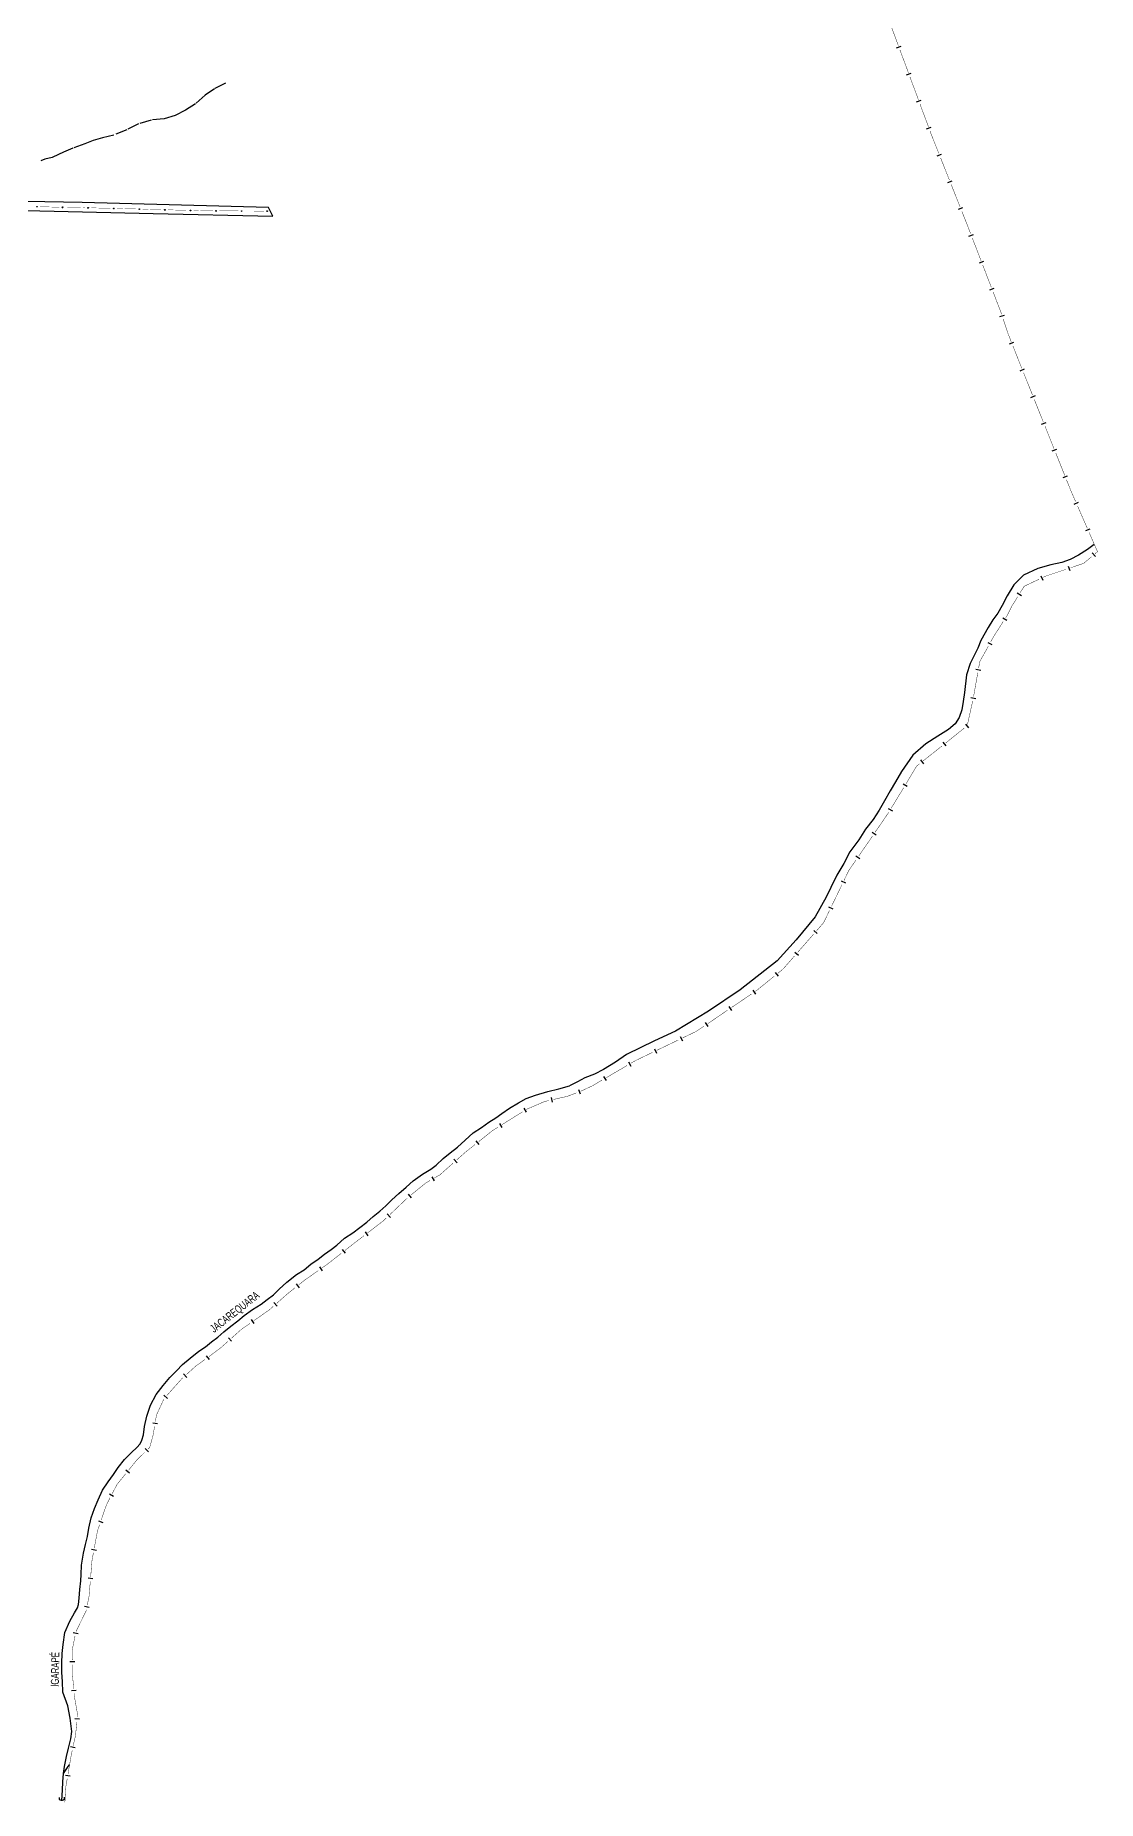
# Model space of a CAD drawing. Extents: x 210853 to 212686, y 4878863 to 4882037.
# Drawn here: x 212021 to 212686, y 4879764 to 4880868 of the extents above; entities that cross this region are included whole.
import ezdxf

# ---------------------------------------------------------------- set-up
doc = ezdxf.new("R2010")
doc.units = 0
doc.header["$LTSCALE"] = 1.5
doc.header["$MEASUREMENT"] = 0
doc.linetypes.add('TRACO_13', pattern=[8, 5, -1, 1, -1])
for name, color, linetype in [('HD-CURSO-INTER', 170, 'CONTINUOUS'), ('HD-CURSO-PERENE', 170, 'CONTINUOUS'), ('HD-TXT-PERENE', 170, 'CONTINUOUS'), ('LM-LIM-SETORES-BAIRROS', 250, 'CONTINUOUS'), ('SV-EIXO-RUA-PAV', 20, 'CONTINUOUS'), ('SV-PONTE-BUEIRO', 251, 'CONTINUOUS'), ('SV-RUA-PAVIM', 7, 'CONTINUOUS')]:
    doc.layers.add(name, color=color, linetype=linetype)
doc.styles.add('ARIAL', font='ARIAL.SHX')

# ---------------------------------------------------------------- blocks, each defined once
blk = doc.blocks.new('COD119', base_point=(212037.953363, 4879764.423174))
at = {"layer": 'SV-PONTE-BUEIRO'}
blk.add_lwpolyline([(212036.443363, 4879762.423174), (212036.443363, 4879763.256507), (212036.443363, 4879763.381507), (212036.569196, 4879763.714841), (212036.820863, 4879764.089841), (212037.198363, 4879764.298174), (212037.701696, 4879764.423174), (212038.205029, 4879764.423174), (212038.708363, 4879764.298174), (212039.085863, 4879764.089841), (212039.337529, 4879763.714841), (212039.463363, 4879763.381507), (212039.463363, 4879763.256507), (212039.463363, 4879762.423174)], dxfattribs=at)

msp = doc.modelspace()

# ---------------------------------------------------------------- linework, layer by layer
at = {"layer": 'HD-CURSO-INTER', "linetype": 'TRACO_13'}
msp.add_polyline3d([(212140.25, 4880837.78, 10.81), (212133.32, 4880834.27, 10.81), (212127.63, 4880830.28, 10.81), (212121.45, 4880824.77, 10.81), (212115.18, 4880820.76, 10.81), (212108.88, 4880817.48, 10.81), (212102.03, 4880815.52, 10.81), (212093.82, 4880814.65, 10.81), (212085.9, 4880812.28, 10.81), (212078.59, 4880808.65, 10.79), (212070.53, 4880805.33, 10.61), (212063.42, 4880803.58, 10.61), (212057.52, 4880801.86, 10.61), (212052.43, 4880799.91, 10.61), (212044.78, 4880797.14, 10.09), (212038.95, 4880794.62, 9.89), (212035.82, 4880793.15, 9.86), (212032, 4880791.27, 9.8), (212027.26, 4880790.18, 9.52), (212024.83, 4880789.16, 9.52)], dxfattribs=at)
at = {"layer": 'HD-CURSO-PERENE', "linetype": 'Continuous'}
for points in [[(212683.420536, 4880549.484857, 2.867298), (212679.230888, 4880546.379479, 2.867298), (212673.474806, 4880542.710295, 2.867298), (212668.273013, 4880539.962068, 2.867298), (212663.085545, 4880538.115204, 2.867298), (212656.273264, 4880536.603853, 2.867298), (212648.190312, 4880534.500795, 2.867298), (212639.178252, 4880530.138997, 2.867298), (212633.039411, 4880524.094889, 2.867298), (212628.947968, 4880517.413992, 2.867298), (212625.822873, 4880511.362732, 2.867298), (212623.073449, 4880506.481245, 2.867298), (212620.030113, 4880502.280478, 2.867298), (212617.010025, 4880497.458232, 2.867298), (212612.4946, 4880489.503937, 2.867298), (212610.569975, 4880484.511184, 2.867298), (212605.875533, 4880475.117905, 2.867298), (212603.566994, 4880467.982743, 2.867298), (212602.281057, 4880456.937671, 2.867298), (212601.491403, 4880451.240368, 2.867298), (212600.520661, 4880446.006326, 2.867298), (212598.897255, 4880441.380247, 2.867298), (212596.50207, 4880437.364627, 2.867298), (212592.162627, 4880433.690635, 2.867298), (212585.597409, 4880429.612258, 2.867298), (212578.111153, 4880424.875791, 2.867298), (212570.04099, 4880417.652007, 2.867298), (212562.887721, 4880407.58963, 2.867298), (212559.071029, 4880401.059418, 2.867298), (212555.74921, 4880395.492425, 2.867298), (212552.16187, 4880389.257576, 2.867298), (212548.907703, 4880383.29737, 2.867298), (212545.135598, 4880377.626175, 2.867298), (212540.431354, 4880371.392053, 2.867298), (212536.102927, 4880364.84431, 2.867298), (212530.497786, 4880357.242334, 2.867298), (212526.86102, 4880349.939006, 2.867298), (212522.548513, 4880342.821096, 2.867298), (212518.67352, 4880335.032348, 2.867298), (212515.884472, 4880328.937914, 2.867298), (212509.00359, 4880316.709489, 2.867298), (212497.067433, 4880302.303783, 2.884761), (212485.142412, 4880289.145139, 2.884761), (212462.013225, 4880271.06232, 2.884761), (212442.295551, 4880257.774323, 2.884761), (212421.544578, 4880245.189128, 2.884761), (212408.451894, 4880239.291823, 3.565792), (212391.010969, 4880230.659359, 3.944142), (212384.115194, 4880225.792816, 3.944142), (212376.659077, 4880221.192133, 4.246823), (212370.980535, 4880218.442227, 4.246823), (212364.98458, 4880215.993897, 4.246823), (212360.376407, 4880213.501667, 4.246823), (212355.228707, 4880211.029774, 4.246823)], [(212038.952858, 4879781.302089, 5.296002), (212039.690148, 4879785.725832, 5.286177), (212040.918966, 4879791.869919, 5.197751), (212042.024901, 4879797.153833, 5.099499), (212043.499482, 4879802.929275, 5.099499), (212044.113891, 4879807.475899, 5.050373), (212043.216565, 4879815.967352, 5.050373), (212041.710297, 4879823.679446, 4.952122), (212038.512968, 4879832.145642, 4.942297), (212038.35492, 4879838.794037, 4.794919), (212038.001114, 4879844.408815, 4.785094), (212037.995521, 4879850.27461, 4.785094), (212038.230818, 4879856.355745, 4.775269), (212038.722357, 4879862.001859, 4.775269), (212039.818249, 4879869.477301, 4.716318), (212042.95138, 4879876.589983, 4.618066), (212045.947746, 4879881.703937, 4.588591), (212047.770868, 4879884.776632, 4.568941), (212048.432963, 4879886.998433, 4.519815), (212048.77609, 4879890.894375, 4.519815), (212049.122776, 4879896.400294, 4.519815), (212049.757493, 4879901.710955, 4.500165), (212050.061443, 4879905.665518, 4.500165), (212050.355926, 4879911.429226, 4.421563), (212051.54156, 4879919.061218, 4.411738), (212052.811548, 4879924.475198, 4.401913), (212053.928799, 4879929.411775, 4.401913), (212054.825715, 4879934.541787, 4.401913), (212056.299999, 4879940.992215, 4.401913), (212058.343762, 4879946.861969, 4.401913), (212060.678959, 4879952.327521, 4.401913), (212063.407933, 4879958.320685, 4.401913), (212066.958013, 4879963.56243, 4.401913), (212070.326677, 4879968.207389, 4.401913), (212073.274505, 4879972.626656, 4.401913), (212077.145024, 4879977.544236, 4.401913), (212081.437855, 4879981.832515, 4.401913), (212084.836608, 4879985.143773, 4.401913), (212086.881452, 4879987.441172, 4.401913), (212088.008377, 4879989.63729, 4.401913), (212088.991776, 4879992.913477, 4.401913), (212089.685694, 4879998.13635, 4.401913), (212091.119165, 4880004.645054, 4.401913), (212093.375999, 4880011.409624, 4.401913), (212096.929581, 4880018.200285, 4.401913), (212101.344322, 4880023.798502, 4.401913), (212105.444783, 4880028.702233, 4.392088), (212109.697966, 4880032.877755, 4.392088), (212113.489275, 4880036.955762, 4.392088), (212118.165706, 4880040.972358, 4.392088), (212123.62305, 4880045.33617, 4.382263), (212127.795997, 4880047.90364, 4.382263), (212131.492272, 4880051.101924, 4.382263), (212135.571778, 4880054.043369, 4.382263), (212139.256688, 4880057.304895, 4.382263), (212143.547986, 4880060.92855, 4.382263), (212147.900693, 4880064.238542, 4.382263), (212151.913631, 4880067.630006, 4.382263), (212157.106729, 4880071.274943, 4.382263), (212162.565131, 4880074.574811, 4.382263), (212166.348641, 4880077.610257, 4.382263), (212170.203869, 4880080.384574, 4.382263), (212173.760051, 4880084.097184, 4.382263), (212178.554724, 4880088.404441, 4.382263), (212184.587128, 4880093.163714, 4.382263), (212189.468279, 4880096.173673, 4.382263), (212193.703359, 4880099.694656, 4.382263), (212198.136791, 4880102.820207, 4.382263), (212202.221488, 4880105.924129, 4.382263), (212206.337817, 4880108.788705, 4.382263), (212209.820203, 4880111.477877, 4.382263), (212214.748172, 4880115.858307, 4.382263), (212219.866109, 4880119.27622, 4.382263), (212224.180748, 4880122.605071, 4.382263), (212228.52638, 4880125.844255, 4.382263), (212232.53443, 4880129.405263, 4.382263), (212236.782825, 4880132.789342, 4.382263), (212240.550491, 4880136.061742, 4.382263), (212244.243777, 4880139.751269, 4.382263), (212248.664515, 4880143.758005, 4.382263), (212253.281657, 4880147.747928, 4.382263), (212257.660219, 4880151.659491, 4.382263), (212263.363805, 4880155.938286, 4.382263), (212268.662647, 4880158.988612, 4.382263), (212271.944763, 4880161.574421, 4.382263), (212276.40256, 4880165.609218, 4.382263), (212280.633373, 4880169.266582, 4.382263), (212285.288075, 4880172.851588, 4.382263), (212290.111968, 4880177.19829, 4.382263), (212295.04444, 4880181.642429, 4.382263), (212300.246996, 4880185.113087, 4.382263), (212304.91768, 4880188.417527, 4.382263), (212309.250232, 4880191.043844, 4.382263), (212313.082889, 4880193.747516, 4.382263), (212317.837979, 4880197.212619, 4.382263), (212323.442342, 4880200.474643, 4.382263), (212328.295417, 4880203.143145, 4.382263), (212333.986587, 4880205.187067, 4.382263), (212341.69868, 4880207.476594, 4.382263), (212348.687765, 4880209.163615, 4.382263), (212355.228707, 4880211.029774, 4.382263)], [(212037.953363, 4879764.423174, 5.374603), (212038.35696, 4879770.929028, 5.374603), (212038.511995, 4879776.055617, 5.296002), (212039.016821, 4879781.222486, 5.286177), (212041.861205, 4879785.66191, 5.197751), (212042.814127, 4879786.789165, 5.109324)]]:
    msp.add_polyline3d(points, dxfattribs=at)
at = {"layer": 'LM-LIM-SETORES-BAIRROS', "const_width": 0.25}
for points in [[(212555.64561, 4880875.281762), (212559.852311, 4880864.043271)], [(212559.852311, 4880864.043271), (212560.142992, 4880863.266696)], [(212560.142992, 4880863.266696), (212560.89743, 4880861.231207)], [(212561.940046, 4880858.41821), (212567.153123, 4880844.353224)], [(212568.195739, 4880841.540227), (212573.408816, 4880827.475241)], [(212574.451431, 4880824.662244), (212579.664509, 4880810.597258)], [(212580.707124, 4880807.784261), (212581.402201, 4880805.908929)], [(212581.402201, 4880805.908929), (212581.461296, 4880805.749491)], [(212581.461296, 4880805.749491), (212586.203504, 4880793.828107)], [(212587.312363, 4880791.040558), (212592.85666, 4880777.102811)], [(212593.965519, 4880774.315262), (212599.509816, 4880760.377516)], [(212600.618676, 4880757.589966), (212603.945254, 4880749.227319)], [(212603.945254, 4880749.227319), (212604.257106, 4880748.443358)], [(212604.257106, 4880748.443358), (212606.111891, 4880743.632214)], [(212607.19103, 4880740.833026), (212612.586727, 4880726.837081)], [(212613.665866, 4880724.037892), (212619.061563, 4880710.041948)], [(212620.140702, 4880707.242759), (212624.816973, 4880695.112941)], [(212624.816973, 4880695.112941), (212625.047728, 4880694.514382)], [(212625.047728, 4880694.514382), (212625.474125, 4880693.224533)], [(212626.415743, 4880690.376138), (212629.240598, 4880681.830952)], [(212629.240598, 4880681.830952), (212629.269174, 4880681.744508)], [(212629.269174, 4880681.744508), (212631.442869, 4880676.249892)], [(212632.546462, 4880673.460254), (212636.59297, 4880663.23158)], [(212636.59297, 4880663.23158), (212636.867778, 4880662.536927)], [(212636.867778, 4880662.536927), (212638.078663, 4880659.517733)], [(212639.195385, 4880656.733324), (212644.778994, 4880642.81128)], [(212645.895715, 4880640.026871), (212651.479324, 4880626.104826)], [(212652.596046, 4880623.320418), (212658.179654, 4880609.398373)], [(212659.296376, 4880606.613965), (212664.879985, 4880592.69192)], [(212665.996707, 4880589.907512), (212668.602391, 4880583.410558)], [(212668.602391, 4880583.410558), (212668.739697, 4880583.068202)], [(212668.739697, 4880583.068202), (212671.796325, 4880576.075973)], [(212672.997965, 4880573.327144), (212679.006169, 4880559.583)], [(212680.20781, 4880556.834172), (212685.014373, 4880545.838856)], [(212681.576729, 4880541.697807), (212676.996411, 4880537.822153)], [(212685.407604, 4880544.939316), (212683.866888, 4880543.635633)], [(212685.014373, 4880545.838856), (212685.407604, 4880544.939316)], [(212653.0463, 4880529.665805), (212651.537957, 4880528.953531)], [(212653.361204, 4880529.770772), (212653.0463, 4880529.665805)], [(212665.694086, 4880533.881733), (212653.361204, 4880529.770772)], [(212676.659103, 4880537.536739), (212668.540136, 4880534.830417)], [(212676.996411, 4880537.822153), (212676.659103, 4880537.536739)], [(212639.553269, 4880523.294096), (212637.054801, 4880519.258686)], [(212639.782724, 4880523.402449), (212639.553269, 4880523.294096)], [(212648.825211, 4880527.672512), (212639.782724, 4880523.402449)], [(212631.847237, 4880510.847672), (212629.103025, 4880505.391536)], [(212632.317119, 4880511.606604), (212631.847237, 4880510.847672)], [(212635.475574, 4880516.707992), (212632.317119, 4880511.606604)], [(212626.419866, 4880501.173055), (212620.497584, 4880491.903397)], [(212629.05869, 4880505.303388), (212628.035034, 4880503.701144)], [(212629.103025, 4880505.391536), (212629.05869, 4880505.303388)], [(212617.122685, 4880485.770967), (212615.679004, 4880483.141179)], [(212620.438143, 4880491.810358), (212618.566365, 4880488.400755)], [(212620.497584, 4880491.903397), (212620.438143, 4880491.810358)], [(212611.817595, 4880476.255892), (212611.100345, 4880472.21321)], [(212612.255653, 4880477.035424), (212611.817595, 4880476.255892)], [(212615.35015, 4880482.542144), (212612.255653, 4880477.035424)], [(212615.679004, 4880483.141179), (212615.35015, 4880482.542144)], [(212610.576272, 4880469.25934), (212607.955903, 4880454.489991)], [(212607.368263, 4880451.548817), (212604.114306, 4880436.906011)], [(212602.211652, 4880434.755136), (212590.526476, 4880425.349994)], [(212588.186735, 4880423.472359), (212576.420501, 4880414.168825)], [(212572.462923, 4880411.039577), (212565.756282, 4880399.955971)], [(212572.498423, 4880411.067647), (212572.462923, 4880411.039577)], [(212574.067254, 4880412.308118), (212572.498423, 4880411.067647)], [(212564.203189, 4880397.38928), (212556.437723, 4880384.555826)], [(212554.659618, 4880381.617274), (212546.407921, 4880369.614806)], [(212554.88463, 4880381.989135), (212554.659618, 4880381.617274)], [(212544.708335, 4880367.14268), (212536.210402, 4880354.782051)], [(212534.510816, 4880352.309925), (212529.978585, 4880345.71759)], [(212529.922396, 4880345.635859), (212526.922272, 4880339.421317)], [(212529.978585, 4880345.71759), (212529.922396, 4880345.635859)], [(212525.618024, 4880336.719662), (212519.096788, 4880323.211387)], [(212517.792541, 4880320.509732), (212514.314549, 4880313.305319)], [(212514.180527, 4880313.027702), (212509.773076, 4880307.99247)], [(212514.314549, 4880313.305319), (212514.180527, 4880313.027702)], [(212507.79715, 4880305.7351), (212497.917521, 4880294.448253)], [(212495.941595, 4880292.190883), (212489.355176, 4880284.666318)], [(212483.236652, 4880279.528437), (212473.141346, 4880271.337905)], [(212488.830295, 4880284.066675), (212485.566338, 4880281.418559)], [(212489.355176, 4880284.666318), (212488.830295, 4880284.066675)], [(212469.050626, 4880268.467673), (212456.636005, 4880260.048813)], [(212472.419396, 4880270.752173), (212471.53355, 4880270.151445)], [(212473.141346, 4880271.337905), (212472.419396, 4880270.752173)], [(212454.153081, 4880258.365042), (212441.73846, 4880249.946182)], [(212434.721569, 4880245.187743), (212426.138741, 4880241.06462)], [(212435.117329, 4880245.456124), (212434.721569, 4880245.187743)], [(212439.255536, 4880248.26241), (212435.117329, 4880245.456124)], [(212407.209654, 4880231.971234), (212397.294417, 4880227.208033)], [(212423.434586, 4880239.765565), (212409.913809, 4880233.270289)], [(212391.219429, 4880223.735559), (212378.274948, 4880216.156614)], [(212396.491315, 4880226.822229), (212393.808325, 4880225.251348)], [(212397.294417, 4880227.208033), (212396.491315, 4880226.822229)], [(212363.309339, 4880208.128428), (212362.929735, 4880207.950337)], [(212369.619148, 4880211.088676), (212363.309339, 4880208.128428)], [(212369.645294, 4880211.103984), (212369.619148, 4880211.088676)], [(212375.686051, 4880214.640825), (212369.645294, 4880211.103984)], [(212339.894481, 4880201.331011), (212329.280481, 4880196.764522)], [(212340.328842, 4880201.429356), (212339.894481, 4880201.331011)], [(212342.279468, 4880201.871008), (212340.328842, 4880201.429356)], [(212353.927452, 4880204.508287), (212345.205408, 4880202.533485)], [(212353.980868, 4880204.528711), (212353.927452, 4880204.508287)], [(212359.585179, 4880206.671536), (212353.980868, 4880204.528711)], [(212362.929735, 4880207.950337), (212362.387335, 4880207.742949)], [(212325.829218, 4880194.757696), (212313.109244, 4880186.807712)], [(212328.50924, 4880196.43271), (212328.373213, 4880196.347693)], [(212329.280481, 4880196.764522), (212328.50924, 4880196.43271)], [(212307.327397, 4880183.194058), (212298.582586, 4880176.225536)], [(212308.021254, 4880183.627718), (212307.327397, 4880183.194058)], [(212310.565249, 4880185.217715), (212308.021254, 4880183.627718)], [(212290.381923, 4880169.690633), (212284.755711, 4880164.710052)], [(212290.761991, 4880169.993499), (212290.381923, 4880169.690633)], [(212296.236408, 4880174.355925), (212290.761991, 4880169.993499)], [(212274.230768, 4880155.392889), (212270.813204, 4880153.425201)], [(212274.27304, 4880155.43031), (212274.230768, 4880155.392889)], [(212282.509424, 4880162.721536), (212274.27304, 4880155.43031)], [(212265.493258, 4880150.362202), (212256.274133, 4880142.8991)], [(212265.613469, 4880150.431414), (212265.493258, 4880150.362202)], [(212268.213336, 4880151.928307), (212265.613469, 4880150.431414)], [(212253.971072, 4880140.978801), (212243.089116, 4880130.654894)], [(212238.883568, 4880126.665015), (212229.206004, 4880119.231524)], [(212239.461798, 4880127.213592), (212238.883568, 4880126.665015)], [(212240.912725, 4880128.590113), (212239.461798, 4880127.213592)], [(212220.614229, 4880112.632044), (212214.972814, 4880108.212936)], [(212221.275494, 4880113.139972), (212220.614229, 4880112.632044)], [(212226.826851, 4880117.404059), (212221.275494, 4880113.139972)], [(212204.727846, 4880100.187712), (212200.656372, 4880097.3096)], [(212204.738849, 4880100.19633), (212204.727846, 4880100.187712)], [(212212.61113, 4880106.36295), (212204.738849, 4880100.19633)], [(212189.37101, 4880089.332017), (212186.099059, 4880086.731235)], [(212190.040864, 4880089.805534), (212189.37101, 4880089.332017)], [(212198.206639, 4880095.577893), (212190.040864, 4880089.805534)], [(212179.044862, 4880081.124053), (212172.309312, 4880075.171706)], [(212179.05365, 4880081.131038), (212179.044862, 4880081.124053)], [(212183.750589, 4880084.864503), (212179.05365, 4880081.131038)], [(212167.659622, 4880071.062678), (212157.993481, 4880064.303647)], [(212167.813337, 4880071.198519), (212167.659622, 4880071.062678)], [(212170.061325, 4880073.185113), (212167.813337, 4880071.198519)], [(212150.052215, 4880058.750732), (212143.855908, 4880053.213606)], [(212150.617789, 4880059.146208), (212150.052215, 4880058.750732)], [(212155.534917, 4880062.584501), (212150.617789, 4880059.146208)], [(212137.607882, 4880047.630264), (212129.939244, 4880041.82069)], [(212137.890659, 4880047.882958), (212137.607882, 4880047.630264)], [(212141.618939, 4880051.214613), (212137.890659, 4880047.882958)], [(212121.7215, 4880035.980251), (212115.863013, 4880030.654353)], [(212121.788957, 4880036.02772), (212121.7215, 4880035.980251)], [(212127.513602, 4880040.056174), (212121.788957, 4880036.02772)], [(212112.98399, 4880028.03706), (212103.582651, 4880017.516513)], [(212113.643193, 4880028.636335), (212112.98399, 4880028.03706)], [(212101.687515, 4880015.211376), (212097.496933, 4880006.131783)], [(212097.097608, 4880005.266579), (212096.43227, 4880001.274554)], [(212097.496933, 4880006.131783), (212097.097608, 4880005.266579)], [(212094.979424, 4879992.557473), (212093.043664, 4879985.66133)], [(212095.117079, 4879993.383403), (212094.979424, 4879992.557473)], [(212095.939073, 4879998.315372), (212095.117079, 4879993.383403)], [(212084.918048, 4879977.333024), (212079.706821, 4879970.902148)], [(212085.437689, 4879977.835343), (212084.918048, 4879977.333024)], [(212089.751619, 4879982.005476), (212085.437689, 4879977.835343)], [(212092.861239, 4879985.011442), (212091.908585, 4879984.090542)], [(212093.043664, 4879985.66133), (212092.861239, 4879985.011442)], [(212077.818071, 4879968.571349), (212072.781403, 4879962.355887)], [(212072.473716, 4879961.976187), (212069.465929, 4879956.201238)], [(212072.781403, 4879962.355887), (212072.473716, 4879961.976187)], [(212065.85439, 4879949.267082), (212062.540113, 4879939.639897)], [(212066.232388, 4879949.992839), (212065.85439, 4879949.267082)], [(212068.080126, 4879953.540495), (212066.232388, 4879949.992839)], [(212060.294156, 4879933.115927), (212058.253246, 4879922.204909)], [(212060.587035, 4879933.966671), (212060.294156, 4879933.115927)], [(212061.563574, 4879936.803284), (212060.587035, 4879933.966671)], [(212056.852107, 4879914.714201), (212056.000218, 4879904.369843)], [(212056.966215, 4879915.324244), (212056.852107, 4879914.714201)], [(212057.701662, 4879919.256053), (212056.966215, 4879915.324244)], [(212055.753993, 4879901.379964), (212055.015317, 4879892.410329)], [(212054.998695, 4879892.208493), (212053.861716, 4879886.523595)], [(212055.015317, 4879892.410329), (212054.998695, 4879892.208493)], [(212053.145284, 4879882.941437), (212046.83455, 4879870.05702)], [(212053.273367, 4879883.581853), (212053.145284, 4879882.941437)], [(212046.209505, 4879867.12601), (212044.606336, 4879859.28829)], [(212044.606336, 4879859.28829), (212044.407774, 4879858.317544)], [(212044.407774, 4879858.317544), (212044.508754, 4879852.309238)], [(212044.559167, 4879849.309662), (212044.659993, 4879843.310509)], [(212044.659993, 4879843.310509), (212044.672547, 4879842.563549)], [(212044.672547, 4879842.563549), (212045.357916, 4879834.339122)], [(212045.607052, 4879831.349485), (212045.690098, 4879830.352939)], [(212045.690098, 4879830.352939), (212045.731639, 4879829.854443)], [(212045.731639, 4879829.854443), (212047.744483, 4879818.532195)], [(212047.394146, 4879813.565154), (212046.565297, 4879805.608207)], [(212047.849823, 4879817.939657), (212047.704964, 4879816.54901)], [(212047.744483, 4879818.532195), (212047.849823, 4879817.939657)], [(212046.525958, 4879805.230551), (212045.11961, 4879798.76135)], [(212046.565297, 4879805.608207), (212046.525958, 4879805.230551)], [(212043.878228, 4879793.050991), (212041.841654, 4879781.066536)], [(212044.057462, 4879793.875468), (212043.878228, 4879793.050991)], [(212044.482321, 4879795.829821), (212044.057462, 4879793.875468)], [(212041.339055, 4879778.108936), (212040.501391, 4879773.179604)], [(212040.436178, 4879772.795854), (212039.858265, 4879763.202497)], [(212040.501391, 4879773.179604), (212040.436178, 4879772.795854)]]:
    msp.add_lwpolyline(points, dxfattribs=at)
at = {"layer": 'LM-LIM-SETORES-BAIRROS'}
for points in [[(212559.83847, 4880859.772233), (212562.651468, 4880860.814849)], [(212566.094163, 4880842.89425), (212568.90716, 4880843.936866)], [(212572.349856, 4880826.016267), (212575.162853, 4880827.058883)], [(212578.605549, 4880809.138285), (212581.418546, 4880810.1809)], [(212585.179349, 4880792.344494), (212587.966898, 4880793.453353)], [(212591.832505, 4880775.619199), (212594.620054, 4880776.728058)], [(212598.485661, 4880758.893903), (212601.273211, 4880760.002762)], [(212605.07201, 4880742.159582), (212607.871198, 4880743.238721)], [(212611.546846, 4880725.364449), (212614.346034, 4880726.443588)], [(212618.021682, 4880708.569315), (212620.820871, 4880709.648455)], [(212624.3638, 4880691.804259), (212627.212195, 4880692.745877)], [(212630.415914, 4880674.768216), (212633.205552, 4880675.871809)], [(212637.058699, 4880658.031235), (212639.843108, 4880659.147957)], [(212643.75903, 4880641.324782), (212646.543439, 4880642.441504)], [(212650.45936, 4880624.618329), (212653.243769, 4880625.735051)], [(212657.159691, 4880607.911876), (212659.944099, 4880609.028598)], [(212663.860021, 4880591.205423), (212666.64443, 4880592.322145)], [(212670.822457, 4880574.558876), (212673.571286, 4880575.760517)], [(212678.032302, 4880558.065904), (212680.78113, 4880559.267544)], [(212682.134588, 4880544.134771), (212684.072415, 4880541.844612)], [(212649.993198, 4880529.882898), (212651.274217, 4880527.170152)], [(212667.117111, 4880535.937214), (212668.065795, 4880533.091164)], [(212635.253045, 4880519.198069), (212637.803739, 4880517.618841)], [(212626.2326, 4880503.666032), (212628.760689, 4880502.050864)], [(212616.770244, 4880488.245999), (212619.400033, 4880486.802319)], [(212609.448719, 4880471.490623), (212612.402589, 4880470.966549)], [(212606.304277, 4880453.767404), (212609.258147, 4880453.243331)], [(212602.829161, 4880437.177672), (212604.710189, 4880434.840637)], [(212588.806951, 4880425.891503), (212590.687979, 4880423.554467)], [(212574.705732, 4880414.725213), (212576.566439, 4880412.371966)], [(212563.955239, 4880399.876954), (212566.521929, 4880398.32386)], [(212554.63668, 4880384.476809), (212557.203371, 4880382.923716)], [(212544.605329, 4880369.640557), (212547.077455, 4880367.94097)], [(212534.407811, 4880354.807802), (212536.879936, 4880353.108216)], [(212525.136695, 4880339.172889), (212527.83835, 4880337.868642)], [(212517.311212, 4880322.962959), (212520.012867, 4880321.658712)], [(212507.985749, 4880308.227976), (212510.243118, 4880306.25205)], [(212496.130194, 4880294.683759), (212498.387564, 4880292.707833)], [(212483.844714, 4880281.953361), (212485.734837, 4880279.623675)], [(212469.864023, 4880270.831649), (212471.547795, 4880268.348725)], [(212454.966478, 4880260.729018), (212456.65025, 4880258.246094)], [(212424.587828, 4880241.983679), (212425.886883, 4880239.279524)], [(212440.068933, 4880250.626387), (212441.752705, 4880248.143463)], [(212408.362896, 4880234.189349), (212409.661951, 4880231.485193)], [(212392.187465, 4880226.040533), (212393.703254, 4880223.451637)], [(212360.917577, 4880208.786889), (212361.988989, 4880205.984733)], [(212376.654088, 4880216.945799), (212378.169877, 4880214.356903)], [(212343.898857, 4880203.775629), (212344.561334, 4880200.849689)], [(212311.466247, 4880187.54971), (212313.056244, 4880185.005715)], [(212326.730216, 4880197.089691), (212328.320213, 4880194.545696)], [(212296.865721, 4880176.775422), (212298.735332, 4880174.429243)], [(212283.012691, 4880165.170356), (212285.001207, 4880162.92407)], [(212269.198135, 4880154.22617), (212270.695028, 4880151.626303)], [(212254.553091, 4880143.435769), (212256.440685, 4880141.104035)], [(212241.331262, 4880131.054829), (212243.396043, 4880128.878438)], [(212227.49922, 4880119.811945), (212229.326686, 4880117.432792)], [(212198.973941, 4880097.957231), (212200.705648, 4880095.507498)], [(212213.260593, 4880108.777116), (212215.110579, 4880106.415432)], [(212184.382869, 4880087.283226), (212186.249602, 4880084.934756)], [(212156.314386, 4880064.95988), (212158.033533, 4880062.501316)], [(212170.566686, 4880075.633502), (212172.553279, 4880073.385515)], [(212142.110755, 4880053.665759), (212144.109748, 4880051.428791)], [(212128.236365, 4880042.41247), (212130.047938, 4880040.021194)], [(212114.114064, 4880031.091591), (212116.132082, 4880028.871771)], [(212101.797836, 4880017.770354), (212104.034804, 4880015.771361)], [(212094.788281, 4880000.534759), (212097.747462, 4880000.041562)], [(212090.147063, 4879984.474002), (212092.232129, 4879982.317037)], [(212077.911839, 4879971.06959), (212080.242637, 4879969.18084)], [(212067.673624, 4879956.007225), (212070.334366, 4879954.621422)], [(212060.796294, 4879939.182629), (212063.632906, 4879938.20609)], [(212056.594956, 4879921.497749), (212059.543813, 4879920.946165)], [(212054.423204, 4879903.496329), (212057.413082, 4879903.250104)], [(212052.194729, 4879885.837189), (212055.136471, 4879885.248841)], [(212045.140726, 4879869.386034), (212048.07987, 4879868.784845)], [(212043.02577, 4879851.284173), (212046.025346, 4879851.334586)], [(212043.946143, 4879833.218008), (212046.93578, 4879833.467144)], [(212046.109431, 4879815.7098), (212049.093286, 4879815.398982)], [(212043.441416, 4879798.102818), (212046.372945, 4879797.465529)], [(212040.195321, 4879780.331969), (212043.152921, 4879779.82937)]]:
    msp.add_lwpolyline(points, dxfattribs=at)
at = {"layer": 'SV-EIXO-RUA-PAV'}
for points in [[(212022.27379, 4880760.626213), (212022.308618, 4880760.660549), (212022.345573, 4880760.682938), (212022.381769, 4880760.692741), (212022.416014, 4880760.693062), (212022.451085, 4880760.689445), (212022.485639, 4880760.677998), (212022.521176, 4880760.656797), (212022.555866, 4880760.622101), (212022.576314, 4880760.582737), (212022.587822, 4880760.547765), (212022.590214, 4880760.512076), (212022.586129, 4880760.478065), (212022.573051, 4880760.442565), (212022.551215, 4880760.406762), (212022.515482, 4880760.372724), (212022.479103, 4880760.351023), (212022.443842, 4880760.342461), (212022.407948, 4880760.340284), (212022.372188, 4880760.344406), (212022.338333, 4880760.355838), (212022.302324, 4880760.377889), (212022.269196, 4880760.413602), (212022.247138, 4880760.44964), (212022.238083, 4880760.48477), (212022.236735, 4880760.520157), (212022.239935, 4880760.555377), (212022.249997, 4880760.590591), (212022.27379, 4880760.626213)], [(212038.27017, 4880760.285862), (212038.304998, 4880760.320199), (212038.341952, 4880760.342588), (212038.378149, 4880760.35239), (212038.412394, 4880760.352712), (212038.447465, 4880760.349095), (212038.482019, 4880760.337648), (212038.517556, 4880760.316447), (212038.552246, 4880760.281751), (212038.572693, 4880760.242387), (212038.584202, 4880760.207415), (212038.586593, 4880760.171726), (212038.582509, 4880760.137715), (212038.569431, 4880760.102215), (212038.547594, 4880760.066411), (212038.511862, 4880760.032374), (212038.475482, 4880760.010673), (212038.440222, 4880760.002111), (212038.404328, 4880759.999934), (212038.368567, 4880760.004055), (212038.334713, 4880760.015488), (212038.298704, 4880760.037539), (212038.265576, 4880760.073252), (212038.243517, 4880760.109289), (212038.234463, 4880760.14442), (212038.233115, 4880760.179807), (212038.236315, 4880760.215026), (212038.246376, 4880760.25024), (212038.27017, 4880760.285862)], [(212054.266549, 4880759.945512), (212054.301377, 4880759.979849), (212054.338332, 4880760.002238), (212054.374529, 4880760.01204), (212054.408773, 4880760.012362), (212054.443844, 4880760.008745), (212054.478399, 4880759.997297), (212054.513936, 4880759.976097), (212054.548626, 4880759.941401), (212054.569073, 4880759.902037), (212054.580581, 4880759.867064), (212054.582973, 4880759.831375), (212054.578888, 4880759.797365), (212054.56581, 4880759.761865), (212054.543974, 4880759.726061), (212054.508242, 4880759.692023), (212054.471862, 4880759.670322), (212054.436602, 4880759.661761), (212054.400707, 4880759.659584), (212054.364947, 4880759.663705), (212054.331092, 4880759.675138), (212054.295083, 4880759.697189), (212054.261955, 4880759.732902), (212054.239897, 4880759.768939), (212054.230842, 4880759.80407), (212054.229495, 4880759.839456), (212054.232695, 4880759.874676), (212054.242756, 4880759.90989), (212054.266549, 4880759.945512)], [(212070.262747, 4880759.573694), (212070.297752, 4880759.60785), (212070.334822, 4880759.630048), (212070.371069, 4880759.639663), (212070.405315, 4880759.639807), (212070.440367, 4880759.636009), (212070.474862, 4880759.624383), (212070.510289, 4880759.602999), (212070.544798, 4880759.568124), (212070.565042, 4880759.528655), (212070.57637, 4880759.493623), (212070.578577, 4880759.457922), (212070.574316, 4880759.423933), (212070.561055, 4880759.388501), (212070.539034, 4880759.352811), (212070.503126, 4880759.318959), (212070.466634, 4880759.297446), (212070.43133, 4880759.289067), (212070.395425, 4880759.287075), (212070.359687, 4880759.291382), (212070.325892, 4880759.302989), (212070.289997, 4880759.325226), (212070.257054, 4880759.36111), (212070.235183, 4880759.397261), (212070.22631, 4880759.432438), (212070.225145, 4880759.467831), (212070.228527, 4880759.503034), (212070.23877, 4880759.538195), (212070.262747, 4880759.573694)], [(212086.257153, 4880759.150646), (212086.292159, 4880759.184803), (212086.329229, 4880759.207), (212086.365476, 4880759.216615), (212086.399721, 4880759.21676), (212086.434773, 4880759.212962), (212086.469268, 4880759.201336), (212086.504695, 4880759.179951), (212086.539205, 4880759.145077), (212086.559448, 4880759.105608), (212086.570776, 4880759.070576), (212086.572983, 4880759.034875), (212086.568723, 4880759.000886), (212086.555461, 4880758.965454), (212086.53344, 4880758.929764), (212086.497532, 4880758.895912), (212086.461041, 4880758.874399), (212086.425737, 4880758.866019), (212086.389831, 4880758.864028), (212086.354093, 4880758.868335), (212086.320298, 4880758.879942), (212086.284403, 4880758.902179), (212086.251461, 4880758.938063), (212086.229589, 4880758.974213), (212086.220716, 4880759.00939), (212086.219551, 4880759.044784), (212086.222933, 4880759.079986), (212086.233176, 4880759.115148), (212086.257153, 4880759.150646)], [(212102.25156, 4880758.727599), (212102.286565, 4880758.761755), (212102.323635, 4880758.783953), (212102.359882, 4880758.793568), (212102.394128, 4880758.793713), (212102.429179, 4880758.789914), (212102.463674, 4880758.778288), (212102.499101, 4880758.756904), (212102.533611, 4880758.72203), (212102.553854, 4880758.68256), (212102.565182, 4880758.647529), (212102.567389, 4880758.611828), (212102.563129, 4880758.577839), (212102.549867, 4880758.542407), (212102.527846, 4880758.506717), (212102.491938, 4880758.472864), (212102.455447, 4880758.451352), (212102.420143, 4880758.442972), (212102.384238, 4880758.440981), (212102.348499, 4880758.445287), (212102.314704, 4880758.456895), (212102.27881, 4880758.479132), (212102.245867, 4880758.515015), (212102.223995, 4880758.551166), (212102.215122, 4880758.586343), (212102.213957, 4880758.621736), (212102.217339, 4880758.656939), (212102.227583, 4880758.692101), (212102.25156, 4880758.727599)], [(212118.245966, 4880758.304552), (212118.280971, 4880758.338708), (212118.318041, 4880758.360906), (212118.354288, 4880758.370521), (212118.388534, 4880758.370665), (212118.423586, 4880758.366867), (212118.45808, 4880758.355241), (212118.493507, 4880758.333857), (212118.528017, 4880758.298982), (212118.548261, 4880758.259513), (212118.559588, 4880758.224481), (212118.561795, 4880758.188781), (212118.557535, 4880758.154791), (212118.544274, 4880758.11936), (212118.522252, 4880758.083669), (212118.486345, 4880758.049817), (212118.449853, 4880758.028304), (212118.414549, 4880758.019925), (212118.378644, 4880758.017933), (212118.342905, 4880758.02224), (212118.30911, 4880758.033848), (212118.273216, 4880758.056084), (212118.240273, 4880758.091968), (212118.218401, 4880758.128119), (212118.209528, 4880758.163296), (212118.208364, 4880758.198689), (212118.211746, 4880758.233892), (212118.221989, 4880758.269053), (212118.245966, 4880758.304552)], [(212134.239694, 4880758.00712), (212134.273899, 4880758.042077), (212134.310446, 4880758.065127), (212134.346461, 4880758.075578), (212134.380694, 4880758.076515), (212134.415824, 4880758.073528), (212134.450579, 4880758.062703), (212134.486491, 4880758.042145), (212134.521798, 4880758.008078), (212134.54295, 4880757.969087), (212134.555085, 4880757.934327), (212134.558117, 4880757.898687), (212134.554644, 4880757.864608), (212134.542206, 4880757.828879), (212134.521016, 4880757.792689), (212134.485901, 4880757.758015), (212134.449917, 4880757.735664), (212134.414817, 4880757.72647), (212134.378967, 4880757.723648), (212134.343138, 4880757.727127), (212134.309084, 4880757.737949), (212134.272685, 4880757.75935), (212134.238921, 4880757.794462), (212134.216218, 4880757.830097), (212134.206534, 4880757.865059), (212134.204551, 4880757.900416), (212134.207117, 4880757.935688), (212134.216544, 4880757.971077), (212134.239694, 4880758.00712)], [(212150.239606, 4880757.954216), (212150.273812, 4880757.989173), (212150.310358, 4880758.012222), (212150.346373, 4880758.022673), (212150.380606, 4880758.02361), (212150.415737, 4880758.020624), (212150.450491, 4880758.009799), (212150.486403, 4880757.98924), (212150.521711, 4880757.955173), (212150.542862, 4880757.916183), (212150.554997, 4880757.881423), (212150.558029, 4880757.845782), (212150.554557, 4880757.811704), (212150.542119, 4880757.775975), (212150.520929, 4880757.739785), (212150.485814, 4880757.70511), (212150.44983, 4880757.682759), (212150.414729, 4880757.673565), (212150.37888, 4880757.670744), (212150.343051, 4880757.674222), (212150.308997, 4880757.685045), (212150.272597, 4880757.706445), (212150.238833, 4880757.741557), (212150.216131, 4880757.777193), (212150.206446, 4880757.812155), (212150.204463, 4880757.847512), (212150.20703, 4880757.882783), (212150.216457, 4880757.918172), (212150.239606, 4880757.954216)], [(212166.239519, 4880757.901311), (212166.273725, 4880757.936269), (212166.310271, 4880757.959318), (212166.346286, 4880757.969769), (212166.380519, 4880757.970706), (212166.415649, 4880757.967719), (212166.450404, 4880757.956894), (212166.486316, 4880757.936336), (212166.521623, 4880757.902269), (212166.542775, 4880757.863279), (212166.55491, 4880757.828518), (212166.557942, 4880757.792878), (212166.554469, 4880757.758799), (212166.542031, 4880757.72307), (212166.520841, 4880757.68688), (212166.485726, 4880757.652206), (212166.449742, 4880757.629855), (212166.414642, 4880757.620661), (212166.378792, 4880757.617839), (212166.342964, 4880757.621318), (212166.308909, 4880757.632141), (212166.27251, 4880757.653541), (212166.238746, 4880757.688653), (212166.216043, 4880757.724288), (212166.206359, 4880757.75925), (212166.204376, 4880757.794607), (212166.206942, 4880757.829879), (212166.216369, 4880757.865268), (212166.239519, 4880757.901311)]]:
    msp.add_lwpolyline(points, close=True, dxfattribs=at)
for points in [[(212022.236735, 4880760.520157), (212022.587822, 4880760.547765)], [(212022.238083, 4880760.48477), (212022.590214, 4880760.512076)], [(212022.239935, 4880760.555377), (212022.576314, 4880760.582737)], [(212022.239997, 4880760.501977), (212022.587204, 4880760.527345)], [(212022.242145, 4880760.538781), (212022.577132, 4880760.56714)], [(212022.246064, 4880760.466362), (212022.585143, 4880760.494633)], [(212022.247138, 4880760.44964), (212022.586129, 4880760.478065)], [(212022.249692, 4880760.572742), (212022.561516, 4880760.602958)], [(212022.249997, 4880760.590591), (212022.555866, 4880760.622101)], [(212022.260315, 4880760.430573), (212022.574839, 4880760.459367)], [(212022.262696, 4880760.606586), (212022.534958, 4880760.637643)], [(212022.269196, 4880760.413602), (212022.573051, 4880760.442565)], [(212022.27379, 4880760.626213), (212022.521176, 4880760.656797)], [(212022.289632, 4880760.397194), (212022.559078, 4880760.424217)], [(212022.293521, 4880760.644145), (212022.496005, 4880760.667134)], [(212022.302324, 4880760.377889), (212022.551215, 4880760.406762)], [(212022.308618, 4880760.660549), (212022.485639, 4880760.677998)], [(212022.325885, 4880760.369126), (212022.525582, 4880760.389444)], [(212022.329629, 4880760.673403), (212022.459491, 4880760.682924)], [(212022.338333, 4880760.355838), (212022.515482, 4880760.372724)], [(212022.345573, 4880760.682938), (212022.451085, 4880760.689445)], [(212022.359613, 4880760.350665), (212022.490868, 4880760.361521)], [(212022.372188, 4880760.344406), (212022.479103, 4880760.351023)], [(212038.233115, 4880760.179807), (212038.584202, 4880760.207415)], [(212038.234463, 4880760.14442), (212038.586593, 4880760.171726)], [(212038.236315, 4880760.215026), (212038.572693, 4880760.242387)], [(212038.236377, 4880760.161627), (212038.583584, 4880760.186995)], [(212038.238525, 4880760.198431), (212038.573512, 4880760.226789)], [(212038.242443, 4880760.126012), (212038.581523, 4880760.154283)], [(212038.243517, 4880760.109289), (212038.582509, 4880760.137715)], [(212038.246072, 4880760.232391), (212038.557896, 4880760.262607)], [(212038.246376, 4880760.25024), (212038.552246, 4880760.281751)], [(212038.256695, 4880760.090223), (212038.571219, 4880760.119017)], [(212038.259075, 4880760.266236), (212038.531337, 4880760.297293)], [(212038.265576, 4880760.073252), (212038.569431, 4880760.102215)], [(212038.27017, 4880760.285862), (212038.517556, 4880760.316447)], [(212038.286011, 4880760.056843), (212038.555458, 4880760.083866)], [(212038.289901, 4880760.303795), (212038.492385, 4880760.326783)], [(212038.298704, 4880760.037539), (212038.547594, 4880760.066411)], [(212038.304998, 4880760.320199), (212038.482019, 4880760.337648)], [(212038.322264, 4880760.028775), (212038.521962, 4880760.049093)], [(212038.326009, 4880760.333053), (212038.45587, 4880760.342573)], [(212038.334713, 4880760.015488), (212038.511862, 4880760.032374)], [(212038.341952, 4880760.342588), (212038.447465, 4880760.349095)], [(212038.355992, 4880760.010315), (212038.487247, 4880760.021171)], [(212038.368567, 4880760.004055), (212038.475482, 4880760.010673)], [(212054.229495, 4880759.839456), (212054.580581, 4880759.867064)], [(212054.232695, 4880759.874676), (212054.569073, 4880759.902037)], [(212054.234905, 4880759.858081), (212054.569892, 4880759.886439)], [(212054.242451, 4880759.892041), (212054.554276, 4880759.922257)], [(212054.242756, 4880759.90989), (212054.548626, 4880759.941401)], [(212054.255455, 4880759.925885), (212054.527717, 4880759.956943)], [(212054.266549, 4880759.945512), (212054.513936, 4880759.976097)], [(212054.28628, 4880759.963445), (212054.488764, 4880759.986433)], [(212054.301377, 4880759.979849), (212054.478399, 4880759.997297)], [(212054.322388, 4880759.992703), (212054.45225, 4880760.002223)], [(212054.338332, 4880760.002238), (212054.443844, 4880760.008745)], [(212054.230842, 4880759.80407), (212054.582973, 4880759.831375)], [(212054.232757, 4880759.821276), (212054.579964, 4880759.846645)], [(212054.238823, 4880759.785662), (212054.577903, 4880759.813933)], [(212054.239897, 4880759.768939), (212054.578888, 4880759.797365)], [(212054.253075, 4880759.749873), (212054.567599, 4880759.778666)], [(212054.261955, 4880759.732902), (212054.56581, 4880759.761865)], [(212054.282391, 4880759.716493), (212054.551838, 4880759.743516)], [(212054.295083, 4880759.697189), (212054.543974, 4880759.726061)], [(212054.318644, 4880759.688425), (212054.518342, 4880759.708743)], [(212054.331092, 4880759.675138), (212054.508242, 4880759.692023)], [(212054.352372, 4880759.669965), (212054.483627, 4880759.68082)], [(212054.364947, 4880759.663705), (212054.471862, 4880759.670322)], [(212070.225145, 4880759.467831), (212070.57637, 4880759.493623)], [(212070.22631, 4880759.432438), (212070.578577, 4880759.457922)], [(212070.228313, 4880759.449634), (212070.575646, 4880759.473207)], [(212070.228527, 4880759.503034), (212070.565042, 4880759.528655)], [(212070.230651, 4880759.486427), (212070.56578, 4880759.513053)], [(212070.234195, 4880759.413989), (212070.573416, 4880759.440506)], [(212070.235183, 4880759.397261), (212070.574316, 4880759.423933)], [(212070.238373, 4880759.520348), (212070.55035, 4880759.548951)], [(212070.23877, 4880759.538195), (212070.544798, 4880759.568124)], [(212070.248261, 4880759.378127), (212070.56293, 4880759.405294)], [(212070.251552, 4880759.554124), (212070.523971, 4880759.583774)], [(212070.257054, 4880759.36111), (212070.561055, 4880759.388501)], [(212070.262747, 4880759.573694), (212070.510289, 4880759.602999)], [(212070.277405, 4880759.344596), (212070.546987, 4880759.370225)], [(212070.282571, 4880759.591524), (212070.485171, 4880759.613465)], [(212070.289997, 4880759.325226), (212070.539034, 4880759.352811)], [(212070.297752, 4880759.60785), (212070.474862, 4880759.624383)], [(212070.313512, 4880759.316341), (212070.513312, 4880759.335626)], [(212070.31883, 4880759.620595), (212070.448739, 4880759.629444)], [(212070.325892, 4880759.302989), (212070.503126, 4880759.318959)], [(212070.334822, 4880759.630048), (212070.440367, 4880759.636009)], [(212070.347144, 4880759.297706), (212070.478453, 4880759.307883)], [(212070.359687, 4880759.291382), (212070.466634, 4880759.297446)], [(212086.219551, 4880759.044784), (212086.570776, 4880759.070576)], [(212086.220716, 4880759.00939), (212086.572983, 4880759.034875)], [(212086.222719, 4880759.026587), (212086.570052, 4880759.05016)], [(212086.222933, 4880759.079986), (212086.559448, 4880759.105608)], [(212086.225057, 4880759.06338), (212086.560186, 4880759.090006)], [(212086.228601, 4880758.990941), (212086.567823, 4880759.017459)], [(212086.229589, 4880758.974213), (212086.568723, 4880759.000886)], [(212086.232779, 4880759.097301), (212086.544756, 4880759.125904)], [(212086.233176, 4880759.115148), (212086.539205, 4880759.145077)], [(212086.242668, 4880758.955079), (212086.557336, 4880758.982246)], [(212086.245958, 4880759.131077), (212086.518377, 4880759.160727)], [(212086.251461, 4880758.938063), (212086.555461, 4880758.965454)], [(212086.257153, 4880759.150646), (212086.504695, 4880759.179951)], [(212086.271811, 4880758.921548), (212086.541394, 4880758.947178)], [(212086.276977, 4880759.168477), (212086.479577, 4880759.190418)], [(212086.284403, 4880758.902179), (212086.53344, 4880758.929764)], [(212086.292159, 4880759.184803), (212086.469268, 4880759.201336)], [(212086.307918, 4880758.893293), (212086.507719, 4880758.912579)], [(212086.313236, 4880759.197548), (212086.443145, 4880759.206397)], [(212086.320298, 4880758.879942), (212086.497532, 4880758.895912)], [(212086.329229, 4880759.207), (212086.434773, 4880759.212962)], [(212086.341551, 4880758.874659), (212086.47286, 4880758.884836)], [(212086.354093, 4880758.868335), (212086.461041, 4880758.874399)], [(212102.213957, 4880758.621736), (212102.565182, 4880758.647529)], [(212102.215122, 4880758.586343), (212102.567389, 4880758.611828)], [(212102.217125, 4880758.60354), (212102.564459, 4880758.627113)], [(212102.217339, 4880758.656939), (212102.553854, 4880758.68256)], [(212102.219463, 4880758.640333), (212102.554593, 4880758.666959)], [(212102.223008, 4880758.567894), (212102.562229, 4880758.594412)], [(212102.223995, 4880758.551166), (212102.563129, 4880758.577839)], [(212102.227186, 4880758.674253), (212102.539162, 4880758.702857)], [(212102.227583, 4880758.692101), (212102.533611, 4880758.72203)], [(212102.237074, 4880758.532032), (212102.551742, 4880758.559199)], [(212102.240364, 4880758.70803), (212102.512783, 4880758.737679)], [(212102.245867, 4880758.515015), (212102.549867, 4880758.542407)], [(212102.25156, 4880758.727599), (212102.499101, 4880758.756904)], [(212102.266217, 4880758.498501), (212102.5358, 4880758.524131)], [(212102.271383, 4880758.745429), (212102.473984, 4880758.767371)], [(212102.27881, 4880758.479132), (212102.527846, 4880758.506717)], [(212102.286565, 4880758.761755), (212102.463674, 4880758.778288)], [(212102.302325, 4880758.470246), (212102.502125, 4880758.489531)], [(212102.307642, 4880758.7745), (212102.437551, 4880758.783349)], [(212102.314704, 4880758.456895), (212102.491938, 4880758.472864)], [(212102.323635, 4880758.783953), (212102.429179, 4880758.789914)], [(212102.335957, 4880758.451612), (212102.467266, 4880758.461788)], [(212102.348499, 4880758.445287), (212102.455447, 4880758.451352)], [(212118.208364, 4880758.198689), (212118.559588, 4880758.224481)], [(212118.209528, 4880758.163296), (212118.561795, 4880758.188781)], [(212118.211532, 4880758.180492), (212118.558865, 4880758.204065)], [(212118.211746, 4880758.233892), (212118.548261, 4880758.259513)], [(212118.21387, 4880758.217285), (212118.548999, 4880758.243911)], [(212118.217414, 4880758.144847), (212118.556635, 4880758.171364)], [(212118.218401, 4880758.128119), (212118.557535, 4880758.154791)], [(212118.221592, 4880758.251206), (212118.533568, 4880758.279809)], [(212118.221989, 4880758.269053), (212118.528017, 4880758.298982)], [(212118.23148, 4880758.108985), (212118.546149, 4880758.136152)], [(212118.23477, 4880758.284983), (212118.507189, 4880758.314632)], [(212118.240273, 4880758.091968), (212118.544274, 4880758.11936)], [(212118.245966, 4880758.304552), (212118.493507, 4880758.333857)], [(212118.260623, 4880758.075454), (212118.530206, 4880758.101083)], [(212118.265789, 4880758.322382), (212118.46839, 4880758.344323)], [(212118.273216, 4880758.056084), (212118.522252, 4880758.083669)], [(212118.280971, 4880758.338708), (212118.45808, 4880758.355241)], [(212118.296731, 4880758.047199), (212118.496531, 4880758.066484)], [(212118.302048, 4880758.351453), (212118.431957, 4880758.360302)], [(212118.30911, 4880758.033848), (212118.486345, 4880758.049817)], [(212118.318041, 4880758.360906), (212118.423586, 4880758.366867)], [(212118.330363, 4880758.028564), (212118.461672, 4880758.038741)], [(212118.342905, 4880758.02224), (212118.449853, 4880758.028304)], [(212134.204551, 4880757.900416), (212134.555085, 4880757.934327)], [(212134.206534, 4880757.865059), (212134.558117, 4880757.898687)], [(212134.207117, 4880757.935688), (212134.54295, 4880757.969087)], [(212134.208139, 4880757.882298), (212134.554834, 4880757.9139)], [(212134.209625, 4880757.919135), (212134.544048, 4880757.953507)], [(212134.214844, 4880757.846798), (212134.553361, 4880757.881156)], [(212134.216218, 4880757.830097), (212134.554644, 4880757.864608)], [(212134.216544, 4880757.971077), (212134.521798, 4880758.008078)], [(212134.21656, 4880757.953225), (212134.527792, 4880757.989038)], [(212134.228954, 4880757.987297), (212134.500614, 4880758.023242)], [(212134.229736, 4880757.811271), (212134.543692, 4880757.84571)], [(212134.238921, 4880757.794462), (212134.542206, 4880757.828879)], [(212134.239694, 4880758.00712), (212134.486491, 4880758.042145)], [(212134.259099, 4880758.025405), (212134.461138, 4880758.052027)], [(212134.259647, 4880757.778423), (212134.528565, 4880757.810282)], [(212134.272685, 4880757.75935), (212134.521016, 4880757.792689)], [(212134.273899, 4880758.042077), (212134.450579, 4880758.062703)], [(212134.294676, 4880758.055307), (212134.424346, 4880758.067159)], [(212134.296399, 4880757.751011), (212134.495699, 4880757.774913)], [(212134.309084, 4880757.737949), (212134.485901, 4880757.758015)], [(212134.310446, 4880758.065127), (212134.415824, 4880758.073528)], [(212134.330453, 4880757.733159), (212134.461492, 4880757.746371)], [(212134.343138, 4880757.727127), (212134.449917, 4880757.735664)], [(212150.204463, 4880757.847512), (212150.554997, 4880757.881423)], [(212150.206446, 4880757.812155), (212150.558029, 4880757.845782)], [(212150.20703, 4880757.882783), (212150.542862, 4880757.916183)], [(212150.208051, 4880757.829393), (212150.554746, 4880757.860995)], [(212150.209538, 4880757.86623), (212150.543961, 4880757.900602)], [(212150.214756, 4880757.793893), (212150.553274, 4880757.828252)], [(212150.216131, 4880757.777193), (212150.554557, 4880757.811704)], [(212150.216457, 4880757.918172), (212150.521711, 4880757.955173)], [(212150.216473, 4880757.900321), (212150.527704, 4880757.936134)], [(212150.228866, 4880757.934393), (212150.500527, 4880757.970337)], [(212150.229649, 4880757.758366), (212150.543605, 4880757.792806)], [(212150.238833, 4880757.741557), (212150.542119, 4880757.775975)], [(212150.239606, 4880757.954216), (212150.486403, 4880757.98924)], [(212150.259012, 4880757.9725), (212150.46105, 4880757.999123)], [(212150.25956, 4880757.725518), (212150.528478, 4880757.757378)], [(212150.272597, 4880757.706445), (212150.520929, 4880757.739785)], [(212150.273812, 4880757.989173), (212150.450491, 4880758.009799)], [(212150.294589, 4880758.002402), (212150.424258, 4880758.014254)], [(212150.296312, 4880757.698106), (212150.495612, 4880757.722009)], [(212150.308997, 4880757.685045), (212150.485814, 4880757.70511)], [(212150.310358, 4880758.012222), (212150.415737, 4880758.020624)], [(212150.330366, 4880757.680255), (212150.461404, 4880757.693467)], [(212150.343051, 4880757.674222), (212150.44983, 4880757.682759)], [(212166.204376, 4880757.794607), (212166.55491, 4880757.828518)], [(212166.206359, 4880757.75925), (212166.557942, 4880757.792878)], [(212166.206942, 4880757.829879), (212166.542775, 4880757.863279)], [(212166.207964, 4880757.776489), (212166.554659, 4880757.808091)], [(212166.20945, 4880757.813326), (212166.543874, 4880757.847698)], [(212166.214669, 4880757.740989), (212166.553186, 4880757.775347)], [(212166.216043, 4880757.724288), (212166.554469, 4880757.758799)], [(212166.216369, 4880757.865268), (212166.521623, 4880757.902269)], [(212166.216385, 4880757.847416), (212166.527617, 4880757.88323)], [(212166.228779, 4880757.881489), (212166.500439, 4880757.917433)], [(212166.229561, 4880757.705462), (212166.543517, 4880757.739901)], [(212166.238746, 4880757.688653), (212166.542031, 4880757.72307)], [(212166.239519, 4880757.901311), (212166.486316, 4880757.936336)], [(212166.258925, 4880757.919596), (212166.460963, 4880757.946218)], [(212166.259472, 4880757.672614), (212166.52839, 4880757.704474)], [(212166.27251, 4880757.653541), (212166.520841, 4880757.68688)], [(212166.273725, 4880757.936269), (212166.450404, 4880757.956894)], [(212166.294501, 4880757.949498), (212166.424171, 4880757.96135)], [(212166.296224, 4880757.645202), (212166.495524, 4880757.669104)], [(212166.308909, 4880757.632141), (212166.485726, 4880757.652206)], [(212166.310271, 4880757.959318), (212166.415649, 4880757.967719)], [(212166.330278, 4880757.62735), (212166.461317, 4880757.640562)], [(212166.342964, 4880757.621318), (212166.449742, 4880757.629855)]]:
    msp.add_lwpolyline(points, dxfattribs=at)
at = {"layer": 'SV-EIXO-RUA-PAV', "const_width": 0.18}
for points in [[(212024.414644, 4880760.470557), (212036.411928, 4880760.215294)], [(212040.411023, 4880760.130207), (212052.408308, 4880759.874944)], [(212056.407403, 4880759.789856), (212063.405819, 4880759.640953)], [(212063.405819, 4880759.640953), (212064.175296, 4880759.624586)], [(212064.175296, 4880759.624586), (212068.404166, 4880759.512734)], [(212072.402768, 4880759.406972), (212084.398572, 4880759.089686)], [(212088.397174, 4880758.983924), (212100.392979, 4880758.666639)], [(212104.39158, 4880758.560877), (212116.387385, 4880758.243592)], [(212120.385986, 4880758.13783), (212128.383189, 4880757.926306)], [(212128.383189, 4880757.926306), (212128.811217, 4880757.914989)], [(212128.811217, 4880757.914989), (212132.38302, 4880757.903178)], [(212136.382998, 4880757.889952), (212148.382933, 4880757.850274)], [(212152.382911, 4880757.837048), (212164.382845, 4880757.79737)], [(212168.382824, 4880757.784143), (212168.592227, 4880757.783481)]]:
    msp.add_lwpolyline(points, dxfattribs=at)
at = {"layer": 'SV-RUA-PAVIM', "linetype": 'Continuous'}
msp.add_polyline3d([(212011.375389, 4880755.770844, 10.199538), (212012.743323, 4880757.48574, 10.754453), (212015.35627, 4880758.050702, 10.754453), (212095.031794, 4880756.322195, 11.511153), (212169.948871, 4880754.564171, 11.889504), (212167.117119, 4880759.926061, 11.839057), (212050.701675, 4880763.205976, 11.208473), (212015.709371, 4880763.770937, 11.208473), (212013.237664, 4880764.053418, 10.451772), (212011.562921, 4880765.756612, 10.451772)], dxfattribs=at)

# ---------------------------------------------------------------- block references
at = {"layer": 'SV-PONTE-BUEIRO', "rotation": 181}
msp.add_blockref('COD119', (212037.953363, 4879764.423174, 6.661699), dxfattribs=at)

# ---------------------------------------------------------------- texts
at = {"layer": 'HD-TXT-PERENE', "style": 'ARIAL', "width": 0.7}
for s, rotation, p in [('JACAREQUARA', 38, (212133.104913, 4880056.548305)), ('IGARAPÉ   ', 89, (212036.058961, 4879835.425802))]:
    msp.add_text(s, height=5, rotation=rotation, dxfattribs=at).set_placement(p)

doc.saveas('drawing.dxf')
